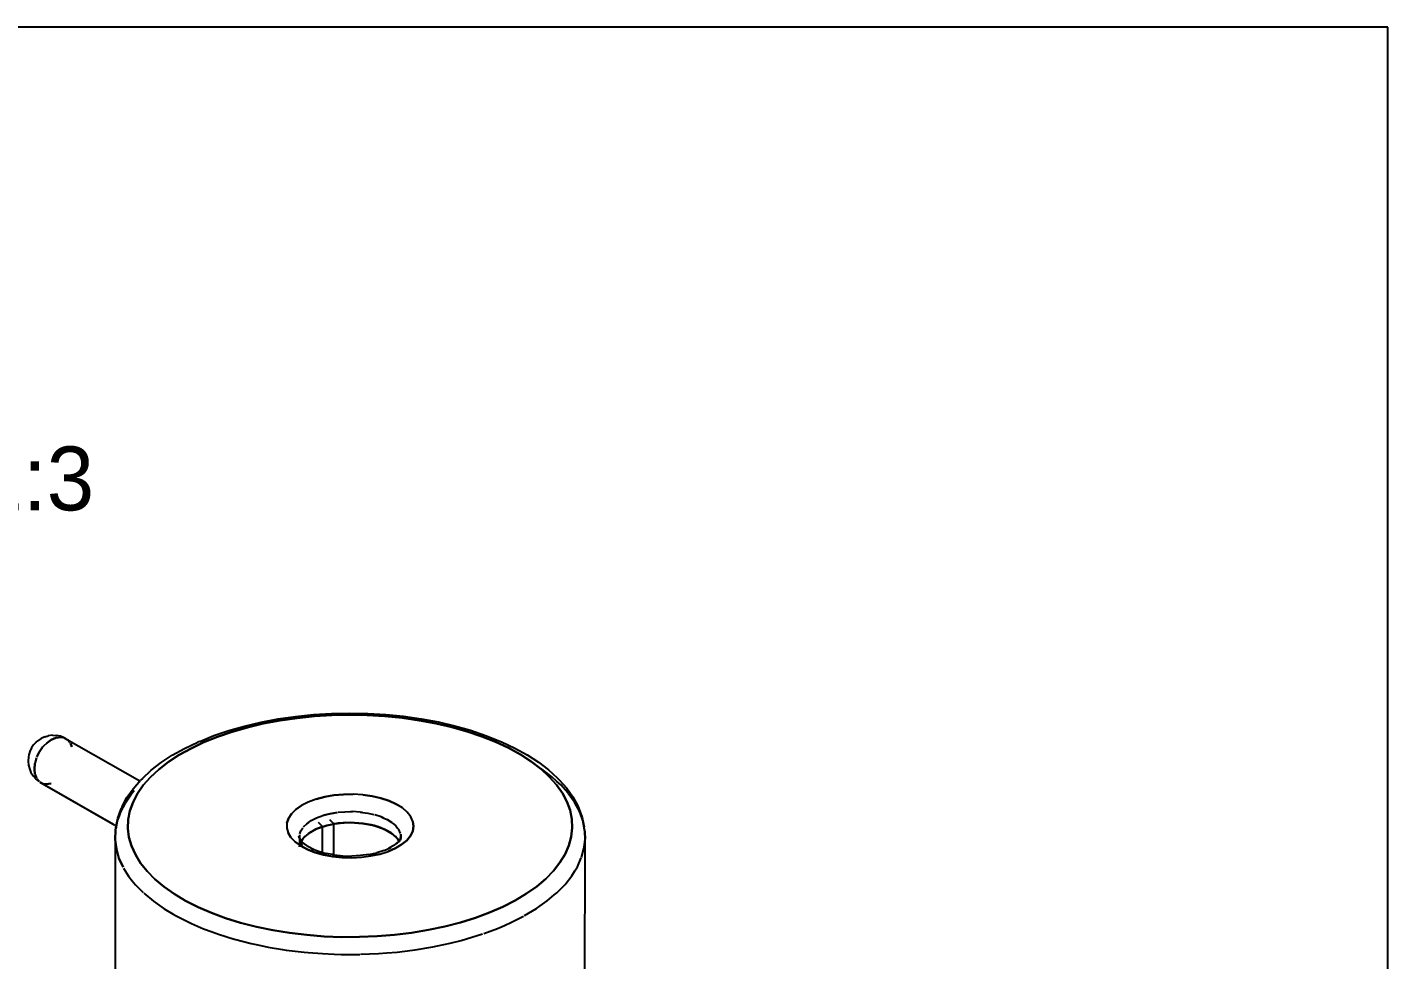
# Model space of a CAD drawing. Header units: millimetres. Extents: x 8 to 862, y 8 to 289.
# Drawn here: x 340.8 to 412.2, y 240.3 to 289.2 of the extents above; entities that cross this region are included whole.
import ezdxf

# ---------------------------------------------------------------- set-up
doc = ezdxf.new("R2010")
doc.units = ezdxf.units.MM
for name, color, linetype in [('BORDER', 7, 'Continuous'), ('NOTES', 7, 'Continuous'), ('OUTLINE', 7, 'Continuous')]:
    doc.layers.add(name, color=color, linetype=linetype)

msp = doc.modelspace()

# ---------------------------------------------------------------- linework, layer by layer
at = {"layer": 'BORDER'}
for p, q in [((412.239, 289.239), (7.761, 289.239)), ((412.239, 7.761), (412.239, 289.239))]:
    msp.add_line(p, q, dxfattribs=at)
at = {"layer": 'OUTLINE'}
for p, q in [((353.098, 252.762), (353.99, 252.929)), ((354.097, 252.848), (353.228, 252.686)), ((353.228, 252.686), (354.097, 252.848)), ((353.99, 252.929), (354.908, 253.063)), ((354.988, 252.977), (354.097, 252.848)), ((354.097, 252.848), (354.988, 252.977)), ((354.908, 253.063), (355.843, 253.157)), ((355.896, 253.069), (354.988, 252.977)), ((354.988, 252.977), (355.896, 253.069)), ((355.843, 253.157), (356.79, 253.214)), ((356.817, 253.127), (355.896, 253.069)), ((355.896, 253.069), (356.817, 253.127)), ((356.79, 253.214), (357.743, 253.235)), ((357.743, 253.145), (356.817, 253.127)), ((356.817, 253.127), (357.743, 253.145)), ((357.743, 253.235), (358.697, 253.218)), ((358.672, 253.128), (357.743, 253.145)), ((357.743, 253.145), (358.672, 253.128)), ((359.593, 253.074), (358.672, 253.128)), ((358.672, 253.128), (359.593, 253.074)), ((358.697, 253.218), (359.645, 253.16)), ((360.503, 252.983), (359.593, 253.074)), ((359.593, 253.074), (360.503, 252.983)), ((359.645, 253.16), (360.58, 253.068)), ((361.395, 252.857), (360.503, 252.983)), ((360.503, 252.983), (361.395, 252.857)), ((360.58, 253.068), (361.498, 252.938)), ((362.264, 252.695), (361.395, 252.857)), ((361.395, 252.857), (362.264, 252.695)), ((361.498, 252.938), (362.393, 252.772)), ((350.619, 252.053), (351.407, 252.322)), ((351.582, 252.258), (350.816, 251.996)), ((350.816, 251.996), (351.582, 252.258)), ((351.407, 252.322), (352.235, 252.558)), ((352.389, 252.489), (351.582, 252.258)), ((351.582, 252.258), (352.389, 252.489)), ((352.235, 252.558), (353.098, 252.762)), ((353.228, 252.686), (352.389, 252.489)), ((352.389, 252.489), (353.228, 252.686)), ((363.105, 252.501), (362.264, 252.695)), ((362.264, 252.695), (363.105, 252.501)), ((362.393, 252.772), (363.258, 252.572)), ((363.913, 252.271), (363.105, 252.501)), ((363.105, 252.501), (363.913, 252.271)), ((363.258, 252.572), (364.088, 252.335)), ((364.681, 252.011), (363.913, 252.271)), ((363.913, 252.271), (364.681, 252.011)), ((364.088, 252.335), (364.878, 252.069)), ((341.046, 251.405), (340.96, 251.225)), ((341.159, 251.569), (341.046, 251.405)), ((341.292, 251.708), (341.159, 251.569)), ((341.292, 251.708), (341.375, 251.775)), ((341.559, 251.907), (341.375, 251.775)), ((341.63, 251.441), (341.493, 251.243)), ((341.493, 251.243), (341.63, 251.441)), ((341.748, 251.989), (341.559, 251.907)), ((341.7, 251.515), (341.63, 251.441)), ((341.63, 251.441), (341.7, 251.515)), ((341.844, 251.664), (341.7, 251.515)), ((341.7, 251.515), (341.844, 251.664)), ((341.748, 251.989), (341.928, 252.038)), ((341.942, 251.735), (341.844, 251.664)), ((341.844, 251.664), (341.942, 251.735)), ((342.141, 252.07), (341.928, 252.038)), ((342.078, 251.832), (341.942, 251.735)), ((341.942, 251.735), (342.078, 251.832)), ((342.2, 251.886), (342.078, 251.832)), ((342.078, 251.832), (342.2, 251.886)), ((342.141, 252.07), (342.352, 252.055)), ((342.321, 251.939), (342.2, 251.886)), ((342.2, 251.886), (342.321, 251.939)), ((342.458, 251.959), (342.321, 251.939)), ((342.321, 251.939), (342.458, 251.959)), ((342.561, 252.02), (342.352, 252.055)), ((342.556, 251.974), (342.458, 251.959)), ((342.458, 251.959), (342.556, 251.974)), ((342.699, 251.951), (342.556, 251.974)), ((342.556, 251.974), (342.699, 251.951)), ((342.77, 251.939), (342.561, 252.02)), ((342.907, 251.859), (342.77, 251.939)), ((342.77, 251.939), (342.907, 251.859)), ((342.77, 251.939), (346.726, 249.679)), ((343.066, 251.692), (342.951, 251.834)), ((342.951, 251.834), (343.066, 251.692)), ((343.167, 251.459), (343.089, 251.664)), ((343.089, 251.664), (343.167, 251.459)), ((349.083, 251.382), (349.784, 251.714)), ((350.094, 251.706), (349.421, 251.387)), ((349.421, 251.387), (350.094, 251.706)), ((349.875, 251.753), (349.784, 251.714)), ((349.875, 251.753), (350.619, 252.053)), ((350.816, 251.996), (350.094, 251.706)), ((350.094, 251.706), (350.816, 251.996)), ((365.406, 251.723), (364.681, 252.011)), ((364.681, 252.011), (365.406, 251.723)), ((364.878, 252.069), (365.624, 251.772)), ((366.083, 251.405), (365.406, 251.723)), ((365.406, 251.723), (366.083, 251.405)), ((365.624, 251.772), (365.715, 251.731)), ((365.715, 251.731), (366.419, 251.402)), ((366.707, 251.061), (366.083, 251.405)), ((366.083, 251.405), (366.707, 251.061)), ((366.419, 251.402), (367.069, 251.044)), ((340.89, 250.936), (340.868, 250.71)), ((340.868, 250.71), (340.89, 250.503)), ((340.906, 251.039), (340.89, 250.936)), ((340.96, 251.225), (340.906, 251.039)), ((341.311, 250.887), (341.231, 250.614)), ((341.231, 250.614), (341.311, 250.887)), ((341.449, 251.178), (341.334, 250.936)), ((341.334, 250.936), (341.449, 251.178)), ((341.493, 251.243), (341.449, 251.178)), ((341.449, 251.178), (341.493, 251.243)), ((348.236, 250.675), (347.732, 250.285)), ((347.732, 250.285), (348.236, 250.675)), ((347.85, 250.641), (348.437, 251.024)), ((348.8, 251.043), (348.236, 250.675)), ((348.236, 250.675), (348.8, 251.043)), ((348.437, 251.024), (349.083, 251.382)), ((349.421, 251.387), (348.8, 251.043)), ((348.8, 251.043), (349.421, 251.387)), ((367.274, 250.695), (366.707, 251.061)), ((366.707, 251.061), (367.274, 250.695)), ((367.069, 251.044), (367.659, 250.663)), ((367.782, 250.307), (367.274, 250.695)), ((367.274, 250.695), (367.782, 250.307)), ((340.89, 250.503), (340.941, 250.324)), ((340.941, 250.324), (341.019, 250.125)), ((341.019, 250.125), (341.138, 249.949)), ((341.225, 250.59), (341.196, 250.3)), ((341.196, 250.3), (341.225, 250.59)), ((341.196, 250.3), (341.225, 250.037)), ((341.225, 250.037), (341.196, 250.3)), ((341.231, 250.018), (341.311, 249.814)), ((341.311, 249.814), (341.231, 250.018)), ((346.868, 249.811), (347.325, 250.236)), ((347.732, 250.285), (347.291, 249.877)), ((347.291, 249.877), (347.732, 250.285)), ((347.325, 250.236), (347.85, 250.641)), ((367.659, 250.663), (368.187, 250.258)), ((368.226, 249.9), (367.782, 250.307)), ((367.782, 250.307), (368.226, 249.9)), ((367.904, 250.244), (367.818, 250.31)), ((368.354, 249.9), (367.904, 250.244)), ((368.187, 250.258), (368.648, 249.834)), ((341.138, 249.949), (341.272, 249.784)), ((341.449, 249.645), (341.272, 249.784)), ((341.334, 249.787), (341.449, 249.645)), ((341.449, 249.645), (341.334, 249.787)), ((341.493, 249.618), (341.63, 249.541)), ((341.63, 249.541), (341.493, 249.618)), ((341.493, 249.618), (345.428, 247.362)), ((341.493, 249.618), (345.344, 247.411)), ((341.63, 249.541), (345.345, 247.409)), ((341.7, 249.527), (341.844, 249.504)), ((341.844, 249.504), (341.7, 249.527)), ((341.844, 249.504), (341.942, 249.519)), ((341.942, 249.519), (341.844, 249.504)), ((341.942, 249.519), (342.078, 249.541)), ((342.078, 249.541), (341.942, 249.519)), ((346.059, 248.81), (346.38, 249.269)), ((346.38, 249.269), (346.771, 249.715)), ((346.916, 249.451), (346.611, 249.014)), ((346.611, 249.014), (346.916, 249.451)), ((346.868, 249.811), (346.771, 249.715)), ((347.291, 249.877), (346.916, 249.451)), ((346.916, 249.451), (347.291, 249.877)), ((368.604, 249.477), (368.226, 249.9)), ((368.226, 249.9), (368.604, 249.477)), ((368.623, 249.654), (368.354, 249.9)), ((368.913, 249.038), (368.604, 249.477)), ((368.604, 249.477), (368.913, 249.038)), ((368.824, 249.47), (368.623, 249.654)), ((368.648, 249.834), (368.744, 249.738)), ((368.744, 249.738), (369.141, 249.294)), ((369.217, 249.029), (368.824, 249.47)), ((369.141, 249.294), (369.465, 248.835)), ((345.811, 248.339), (346.059, 248.81)), ((345.973, 248.533), (346.295, 248.997)), ((346.295, 248.997), (345.973, 248.533)), ((346.375, 248.565), (346.213, 248.108)), ((346.213, 248.108), (346.375, 248.565)), ((346.295, 248.997), (346.437, 249.158)), ((346.437, 249.158), (346.295, 248.997)), ((346.611, 249.014), (346.375, 248.565)), ((346.375, 248.565), (346.611, 249.014)), ((355.577, 248.567), (355.219, 248.385)), ((355.985, 248.721), (355.577, 248.567)), ((356.436, 248.84), (355.985, 248.721)), ((355.985, 248.721), (356.436, 248.84)), ((356.436, 248.84), (356.918, 248.923)), ((356.918, 248.923), (356.436, 248.84)), ((357.421, 248.97), (356.918, 248.923)), ((356.918, 248.923), (357.421, 248.97)), ((357.421, 248.97), (357.931, 248.977)), ((357.931, 248.977), (357.421, 248.97)), ((358.437, 248.945), (357.931, 248.977)), ((358.928, 248.876), (358.437, 248.945)), ((358.437, 248.945), (358.928, 248.876)), ((359.39, 248.768), (358.928, 248.876)), ((358.928, 248.876), (359.39, 248.768)), ((359.39, 248.768), (359.817, 248.628)), ((359.817, 248.628), (359.39, 248.768)), ((360.194, 248.456), (359.817, 248.628)), ((359.817, 248.628), (360.194, 248.456)), ((369.153, 248.591), (368.913, 249.038)), ((368.913, 249.038), (369.153, 248.591)), ((369.32, 248.135), (369.153, 248.591)), ((369.153, 248.591), (369.32, 248.135)), ((369.551, 248.56), (369.224, 249.023)), ((369.465, 248.835), (369.716, 248.365)), ((369.65, 248.375), (369.551, 248.56)), ((345.644, 247.836), (345.551, 247.577)), ((345.575, 247.725), (345.747, 248.206)), ((345.725, 248.059), (345.644, 247.836)), ((345.96, 248.508), (345.725, 248.059)), ((345.811, 248.339), (345.747, 248.206)), ((346.213, 248.108), (346.122, 247.647)), ((346.122, 247.647), (346.213, 248.108)), ((354.691, 247.951), (354.532, 247.708)), ((354.532, 247.708), (354.691, 247.951)), ((354.922, 248.179), (354.691, 247.951)), ((355.219, 248.385), (354.922, 248.179)), ((354.922, 248.179), (355.219, 248.385)), ((356.015, 247.739), (356.343, 247.862)), ((356.55, 247.916), (356.343, 247.862)), ((356.343, 247.862), (356.55, 247.916)), ((356.702, 247.956), (356.55, 247.916)), ((356.55, 247.916), (356.702, 247.956)), ((357.089, 248.024), (356.702, 247.956)), ((356.702, 247.956), (357.089, 248.024)), ((357.151, 248.03), (357.49, 248.061)), ((357.49, 248.061), (357.789, 248.066)), ((357.789, 248.066), (357.899, 248.068)), ((358.304, 248.041), (357.899, 248.068)), ((358.424, 248.024), (358.304, 248.041)), ((358.304, 248.041), (358.424, 248.024)), ((358.424, 248.024), (358.695, 247.985)), ((358.695, 247.985), (359.024, 247.909)), ((359.407, 247.787), (359.066, 247.901)), ((360.514, 248.258), (360.194, 248.456)), ((360.771, 248.037), (360.514, 248.258)), ((360.514, 248.258), (360.771, 248.037)), ((360.958, 247.799), (360.771, 248.037)), ((369.414, 247.673), (369.32, 248.135)), ((369.32, 248.135), (369.414, 247.673)), ((369.804, 248.086), (369.65, 248.375)), ((369.716, 248.365), (369.78, 248.233)), ((369.78, 248.233), (369.958, 247.752)), ((369.946, 247.698), (369.804, 248.086)), ((345.457, 247.089), (345.479, 247.237)), ((345.469, 247.15), (345.551, 247.577)), ((345.551, 247.577), (345.469, 247.15)), ((345.479, 247.237), (345.575, 247.725)), ((346.122, 247.647), (346.106, 247.183)), ((346.106, 247.183), (346.122, 247.647)), ((346.106, 247.183), (346.164, 246.721)), ((346.164, 246.721), (346.106, 247.183)), ((354.449, 247.457), (354.444, 247.202)), ((354.444, 247.202), (354.517, 246.949)), ((354.532, 247.708), (354.449, 247.457)), ((354.449, 247.457), (354.532, 247.708)), ((355.18, 247.052), (355.286, 247.215)), ((355.491, 247.428), (355.307, 247.246)), ((355.592, 247.497), (355.491, 247.428)), ((355.491, 247.428), (355.592, 247.497)), ((355.585, 246.923), (356.015, 247.161)), ((356.015, 247.161), (355.585, 246.923)), ((355.592, 247.497), (355.729, 247.593)), ((355.931, 247.123), (355.631, 246.954)), ((355.729, 247.593), (356.015, 247.739)), ((356.284, 247.264), (355.931, 247.123)), ((356.015, 247.161), (356.547, 247.342)), ((356.547, 247.342), (356.015, 247.161)), ((356.319, 247.276), (356.113, 247.49)), ((356.113, 247.49), (356.319, 247.276)), ((356.319, 245.899), (356.319, 247.276)), ((356.547, 247.342), (357.149, 247.455)), ((357.149, 247.455), (356.547, 247.342)), ((356.712, 247.636), (356.92, 247.421)), ((356.92, 247.421), (356.712, 247.636)), ((356.92, 247.421), (357.106, 247.448)), ((357.106, 247.448), (356.92, 247.421)), ((356.92, 245.737), (356.92, 247.421)), ((357.106, 247.448), (357.551, 247.487)), ((357.551, 247.487), (357.106, 247.448)), ((357.149, 247.455), (357.789, 247.49)), ((357.789, 247.49), (357.149, 247.455)), ((358.003, 247.485), (357.551, 247.487)), ((357.789, 247.49), (358.425, 247.45)), ((358.425, 247.45), (357.789, 247.49)), ((358.449, 247.447), (358.003, 247.485)), ((358.425, 247.45), (359.026, 247.334)), ((359.026, 247.334), (358.425, 247.45)), ((358.876, 247.371), (358.449, 247.447)), ((358.449, 247.447), (358.876, 247.371)), ((359.269, 247.259), (358.876, 247.371)), ((358.876, 247.371), (359.269, 247.259)), ((359.026, 247.334), (359.552, 247.15)), ((359.552, 247.15), (359.026, 247.334)), ((359.62, 247.118), (359.269, 247.259)), ((359.269, 247.259), (359.62, 247.118)), ((359.547, 247.723), (359.407, 247.787)), ((359.407, 247.787), (359.547, 247.723)), ((359.547, 247.723), (359.709, 247.651)), ((359.552, 247.15), (359.974, 246.907)), ((359.974, 246.907), (359.552, 247.15)), ((359.919, 246.947), (359.62, 247.118)), ((359.62, 247.118), (359.919, 246.947)), ((359.709, 247.651), (359.966, 247.49)), ((359.966, 247.49), (359.709, 247.651)), ((359.974, 247.484), (360.172, 247.315)), ((360.172, 247.315), (360.263, 247.199)), ((360.263, 247.199), (360.32, 247.124)), ((360.41, 246.925), (360.32, 247.124)), ((361.07, 247.551), (360.958, 247.799)), ((361.059, 247.042), (361.103, 247.296)), ((361.103, 247.296), (361.059, 247.042)), ((361.103, 247.296), (361.07, 247.551)), ((361.07, 247.551), (361.103, 247.296)), ((369.382, 246.746), (369.434, 247.209)), ((369.434, 247.209), (369.382, 246.746)), ((369.434, 247.209), (369.414, 247.673)), ((369.414, 247.673), (369.434, 247.209)), ((369.98, 247.604), (369.946, 247.698)), ((369.958, 247.752), (370.057, 247.264)), ((370.079, 247.116), (369.98, 247.604)), ((370.079, 247.116), (370.057, 247.264)), ((370.084, 247.011), (370.079, 247.116)), ((370.079, 247.116), (370.084, 247.011)), ((345.44, 246.599), (345.438, 238.761)), ((345.44, 246.599), (345.457, 247.089)), ((345.457, 247.089), (345.44, 246.599)), ((345.457, 246.459), (345.44, 246.599)), ((345.44, 246.599), (345.457, 246.459)), ((345.501, 246.11), (345.457, 246.459)), ((345.457, 246.459), (345.501, 246.11)), ((346.164, 246.721), (346.294, 246.262)), ((346.294, 246.262), (346.164, 246.721)), ((354.517, 246.949), (354.665, 246.704)), ((354.665, 246.704), (354.517, 246.949)), ((354.665, 246.704), (354.888, 246.475)), ((354.888, 246.475), (355.177, 246.265)), ((355.177, 246.265), (354.888, 246.475)), ((355.081, 246.723), (355.145, 246.591)), ((355.081, 246.723), (355.204, 246.522)), ((355.145, 246.591), (355.086, 246.795)), ((355.086, 246.795), (355.109, 246.647)), ((355.113, 246.851), (355.109, 246.647)), ((355.109, 246.647), (355.116, 246.262)), ((355.124, 246.328), (355.283, 246.638)), ((355.283, 246.638), (355.124, 246.328)), ((355.167, 246.444), (355.126, 246.584)), ((355.222, 246.552), (355.126, 246.331)), ((355.131, 246.905), (355.18, 247.052)), ((355.273, 246.272), (355.167, 246.444)), ((355.388, 246.331), (355.204, 246.522)), ((355.393, 246.761), (355.222, 246.552)), ((355.283, 246.638), (355.585, 246.923)), ((355.585, 246.923), (355.283, 246.638)), ((355.295, 246.424), (355.388, 246.331)), ((355.295, 246.424), (355.545, 246.243)), ((355.631, 246.954), (355.393, 246.761)), ((360.155, 246.755), (359.919, 246.947)), ((359.974, 246.907), (360.27, 246.621)), ((360.27, 246.621), (359.974, 246.907)), ((360.094, 246.309), (360.322, 246.495)), ((360.322, 246.544), (360.155, 246.755)), ((360.227, 246.4), (360.389, 246.594)), ((360.322, 246.495), (360.227, 246.4)), ((360.27, 246.621), (360.32, 246.517)), ((360.32, 246.517), (360.27, 246.621)), ((360.423, 246.665), (360.325, 246.466)), ((360.389, 246.594), (360.325, 246.466)), ((360.437, 246.721), (360.41, 246.566)), ((360.415, 246.886), (360.437, 246.721)), ((360.423, 246.665), (360.459, 246.871)), ((360.432, 246.574), (360.437, 246.721)), ((360.437, 246.721), (360.459, 246.871)), ((360.477, 246.34), (360.742, 246.557)), ((360.742, 246.557), (360.477, 246.34)), ((360.742, 246.557), (360.938, 246.794)), ((360.938, 246.794), (360.742, 246.557)), ((361.059, 247.042), (360.938, 246.794)), ((360.938, 246.794), (361.059, 247.042)), ((369.254, 246.287), (369.382, 246.746)), ((369.382, 246.746), (369.254, 246.287)), ((370.066, 246.319), (370.101, 246.626)), ((370.101, 246.626), (370.084, 247.011)), ((370.084, 247.011), (370.101, 246.626)), ((370.099, 238.788), (370.101, 246.626)), ((345.597, 245.771), (345.501, 246.11)), ((345.501, 246.11), (345.597, 245.771)), ((345.639, 245.624), (345.597, 245.771)), ((345.597, 245.771), (345.639, 245.624)), ((346.294, 246.262), (346.498, 245.808)), ((346.498, 245.808), (346.294, 246.262)), ((346.498, 245.808), (346.771, 245.366)), ((346.771, 245.366), (346.498, 245.808)), ((355.126, 246.331), (355.116, 246.218)), ((355.123, 246.22), (355.124, 246.328)), ((355.124, 246.328), (355.123, 246.22)), ((355.528, 246.08), (355.177, 246.265)), ((355.177, 246.265), (355.528, 246.08)), ((355.528, 246.08), (355.929, 245.923)), ((355.929, 245.923), (355.528, 246.08)), ((355.845, 246.085), (355.545, 246.243)), ((355.752, 246.125), (355.845, 246.085)), ((355.752, 246.125), (356.113, 245.984)), ((355.929, 245.923), (356.377, 245.798)), ((356.377, 245.798), (355.929, 245.923)), ((356.113, 245.984), (356.515, 245.872)), ((356.854, 245.71), (356.377, 245.798)), ((356.377, 245.798), (356.854, 245.71)), ((356.947, 245.793), (356.515, 245.872)), ((356.854, 245.71), (357.355, 245.658)), ((357.355, 245.658), (356.854, 245.71)), ((356.947, 245.793), (357.396, 245.747)), ((357.396, 245.747), (357.855, 245.735)), ((358.312, 245.759), (357.855, 245.735)), ((358.756, 245.818), (358.312, 245.759)), ((358.371, 245.673), (358.866, 245.739)), ((358.756, 245.818), (359.176, 245.911)), ((358.866, 245.739), (359.333, 245.84)), ((359.333, 245.84), (358.866, 245.739)), ((359.564, 246.032), (359.176, 245.911)), ((359.333, 245.84), (359.763, 245.977)), ((359.564, 246.032), (359.91, 246.184)), ((359.763, 245.977), (360.148, 246.146)), ((360.148, 246.146), (359.763, 245.977)), ((360.094, 246.309), (359.812, 246.14)), ((359.812, 246.14), (359.91, 246.184)), ((360.477, 246.34), (360.148, 246.146)), ((360.148, 246.146), (360.477, 246.34)), ((368.785, 245.39), (369.055, 245.833)), ((369.055, 245.833), (368.785, 245.39)), ((369.055, 245.833), (369.254, 246.287)), ((369.254, 246.287), (369.055, 245.833)), ((369.91, 245.651), (370.045, 246.137)), ((370.045, 246.137), (370.066, 246.319)), ((345.853, 245.145), (345.639, 245.624)), ((345.639, 245.624), (345.853, 245.145)), ((345.884, 245.096), (346.144, 244.677)), ((346.771, 245.366), (347.116, 244.936)), ((347.116, 244.936), (346.771, 245.366)), ((357.355, 245.658), (357.865, 245.646)), ((357.865, 245.646), (357.355, 245.658)), ((357.865, 245.646), (358.371, 245.673)), ((368.444, 244.959), (368.785, 245.39)), ((368.785, 245.39), (368.444, 244.959)), ((369.414, 244.703), (369.573, 244.963)), ((369.573, 244.963), (369.701, 245.172)), ((369.701, 245.172), (369.904, 245.634)), ((346.144, 244.677), (346.331, 244.441)), ((346.331, 244.441), (346.506, 244.222)), ((347.116, 244.936), (347.527, 244.519)), ((347.527, 244.519), (347.116, 244.936)), ((347.527, 244.519), (348.003, 244.121)), ((348.003, 244.121), (347.527, 244.519)), ((367.565, 244.142), (368.037, 244.542)), ((368.037, 244.542), (367.565, 244.142)), ((368.037, 244.542), (368.444, 244.959)), ((368.444, 244.959), (368.037, 244.542)), ((368.623, 243.807), (369.055, 244.247)), ((369.055, 244.247), (369.105, 244.311)), ((369.105, 244.311), (369.414, 244.703)), ((346.506, 244.222), (346.911, 243.813)), ((346.942, 243.783), (347.445, 243.361)), ((348.003, 244.121), (348.542, 243.744)), ((348.542, 243.744), (348.003, 244.121)), ((348.542, 243.744), (349.137, 243.388)), ((349.137, 243.388), (348.542, 243.744)), ((366.436, 243.407), (367.03, 243.764)), ((367.03, 243.764), (366.436, 243.407)), ((367.03, 243.764), (367.565, 244.142)), ((367.565, 244.142), (367.03, 243.764)), ((368.123, 243.385), (368.489, 243.694)), ((368.489, 243.694), (368.623, 243.807)), ((347.445, 243.361), (347.639, 243.226)), ((347.639, 243.226), (348.013, 242.963)), ((348.013, 242.963), (348.488, 242.681)), ((349.137, 243.388), (349.789, 243.057)), ((349.789, 243.057), (349.137, 243.388)), ((349.789, 243.057), (350.491, 242.754)), ((350.491, 242.754), (349.789, 243.057)), ((365.089, 242.771), (365.788, 243.076)), ((365.788, 243.076), (365.089, 242.771)), ((365.788, 243.076), (366.436, 243.407)), ((366.436, 243.407), (365.788, 243.076)), ((366.932, 242.607), (367.558, 242.983)), ((367.558, 242.983), (367.74, 243.113)), ((367.74, 243.113), (368.123, 243.385)), ((348.488, 242.681), (348.644, 242.587)), ((348.644, 242.587), (349.333, 242.237)), ((349.333, 242.237), (349.451, 242.185)), ((349.451, 242.185), (350.074, 241.917)), ((350.491, 242.754), (351.236, 242.479)), ((351.236, 242.479), (350.491, 242.754)), ((351.236, 242.479), (352.026, 242.236)), ((352.026, 242.236), (351.236, 242.479)), ((352.026, 242.236), (352.851, 242.023)), ((352.851, 242.023), (352.026, 242.236)), ((362.735, 242.033), (363.559, 242.247)), ((363.559, 242.247), (362.735, 242.033)), ((363.559, 242.247), (364.345, 242.494)), ((364.345, 242.494), (363.559, 242.247)), ((364.345, 242.494), (365.089, 242.771)), ((365.089, 242.771), (364.345, 242.494)), ((365.877, 242.094), (366.247, 242.256)), ((366.247, 242.256), (366.871, 242.575)), ((350.074, 241.917), (350.526, 241.75)), ((350.526, 241.75), (350.864, 241.626)), ((350.864, 241.626), (351.682, 241.372)), ((352.851, 242.023), (353.707, 241.844)), ((353.707, 241.844), (352.851, 242.023)), ((353.707, 241.844), (354.588, 241.701)), ((354.588, 241.701), (353.707, 241.844)), ((354.588, 241.701), (355.491, 241.591)), ((355.491, 241.591), (354.588, 241.701)), ((355.491, 241.591), (356.407, 241.518)), ((356.407, 241.518), (355.491, 241.591)), ((356.407, 241.518), (357.332, 241.483)), ((357.332, 241.483), (356.407, 241.518)), ((357.332, 241.483), (358.26, 241.485)), ((358.26, 241.485), (357.332, 241.483)), ((358.26, 241.485), (359.185, 241.522)), ((359.185, 241.522), (358.26, 241.485)), ((359.185, 241.522), (360.099, 241.596)), ((360.099, 241.596), (359.185, 241.522)), ((360.099, 241.596), (361, 241.707)), ((361, 241.707), (360.099, 241.596)), ((361, 241.707), (361.881, 241.853)), ((361.881, 241.853), (361, 241.707)), ((361.881, 241.853), (362.735, 242.033)), ((362.735, 242.033), (361.881, 241.853)), ((363.889, 241.382), (364.721, 241.642)), ((364.79, 241.667), (365.508, 241.934)), ((365.508, 241.934), (365.877, 242.094)), ((351.697, 241.368), (352.57, 241.144)), ((352.57, 241.144), (352.926, 241.07)), ((352.926, 241.07), (353.474, 240.955)), ((353.474, 240.955), (354.223, 240.832)), ((354.223, 240.832), (354.407, 240.801)), ((354.407, 240.801), (355.361, 240.686)), ((355.361, 240.686), (355.568, 240.671)), ((359.696, 240.649), (360.233, 240.693)), ((360.233, 240.693), (361.049, 240.793)), ((361.049, 240.793), (361.184, 240.81)), ((361.184, 240.81), (362.116, 240.963)), ((362.116, 240.963), (362.357, 241.016)), ((362.357, 241.016), (363.019, 241.154)), ((363.019, 241.154), (363.609, 241.307)), ((363.609, 241.307), (363.889, 241.382)), ((355.568, 240.671), (356.329, 240.611)), ((356.329, 240.611), (356.94, 240.587)), ((356.94, 240.587), (357.306, 240.573)), ((357.306, 240.573), (358.287, 240.573)), ((358.322, 240.575), (359.264, 240.614)), ((359.264, 240.614), (359.696, 240.649))]:
    msp.add_line(p, q, dxfattribs=at)

# ---------------------------------------------------------------- texts
at = {"layer": 'NOTES'}
msp.add_text('ISOMETRIC  /  SCALE 1:3', height=3.35139, dxfattribs=at).set_placement((291.042, 263.878))

doc.saveas('drawing.dxf')
